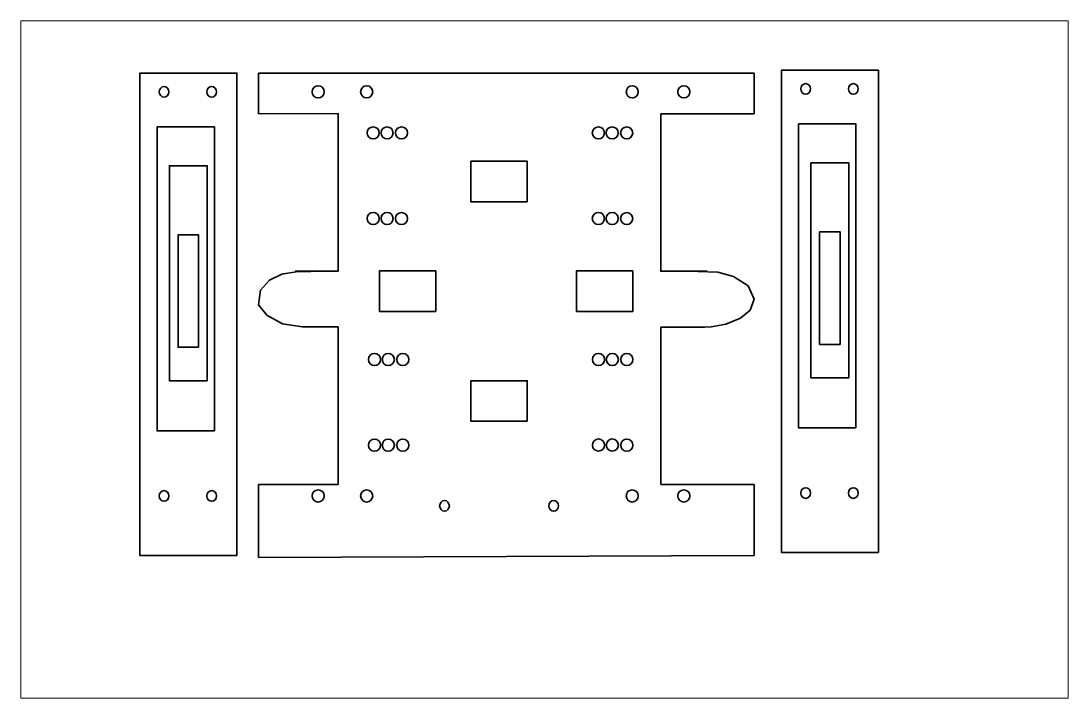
# Model space of a CAD drawing. Header units: inches. Extents: x 0 to 432, y 0 to 279.
import ezdxf

# ---------------------------------------------------------------- set-up
doc = ezdxf.new("R2010")
doc.units = ezdxf.units.IN
doc.header["$MEASUREMENT"] = 0
doc.layers.add('Layer 1', color=7, linetype='Continuous')

# ---------------------------------------------------------------- blocks, each defined once
blk = doc.blocks.new('block 2')
at = {"layer": 'Layer 1', "lineweight": 0}
blk.add_lwpolyline([(0, 279.4), (431.8, 279.4), (431.8, 0), (0, 0), (0, 279.4)], dxfattribs=at)
at = {"layer": 'Layer 1', "color": 7, "lineweight": 35}
for points in [[(97.93, 257.88), (302.36, 257.88)], [(97.93, 241.09), (97.93, 257.88)], [(302.36, 257.88), (302.36, 241.09)], [(353.61, 60.07), (313.61, 60.07), (313.61, 259.07), (353.61, 259.07), (353.61, 60.07)], [(122.56, 250.15), (122.56, 250.15)], [(130.76, 241.17), (97.93, 241.09)], [(130.76, 176.17), (130.76, 241.17)], [(263.88, 241.09), (302.36, 241.09)], [(79.77, 110.26), (56.13, 110.26), (56.13, 235.69), (79.77, 235.69), (79.77, 110.26)], [(344.34, 111.45), (320.7, 111.45), (320.7, 236.88), (344.34, 236.88), (344.34, 111.45)], [(208.77, 204.76), (185.54, 204.76), (185.54, 221.47), (208.77, 221.47), (208.77, 204.76)], [(341.42, 132.11), (325.79, 132.11), (325.79, 220.83), (341.42, 220.83), (341.42, 132.11)], [(76.85, 130.91), (61.22, 130.91), (61.22, 219.63), (76.85, 219.63), (76.85, 130.91)], [(73.27, 144.74), (64.8, 144.74), (64.8, 191.12), (73.27, 191.12), (73.27, 144.74)], [(337.84, 145.93), (329.37, 145.93), (329.37, 192.31), (337.84, 192.31), (337.84, 145.93)], [(130.76, 153.17), (116.04, 153.17), (107.87, 154.46), (101.43, 157.93), (97.93, 162.28), (98.83, 168.35), (102.47, 172.38), (107.52, 174.93), (114.34, 176.07), (119.49, 176.07), (121.73, 176.28)], [(130.76, 176.17), (113.14, 176.17)], [(171.08, 159.57), (147.84, 159.57), (147.84, 176.28), (171.08, 176.28), (171.08, 159.57)], [(252.28, 159.57), (229.04, 159.57), (229.04, 176.28), (252.28, 176.28), (252.28, 159.57)], [(263.76, 176.17), (282.93, 176.17)], [(279.13, 176.07), (287.31, 175.76), (293.88, 173.98), (299.92, 170.1), (302.36, 164.64), (300.66, 160.04), (296.7, 156.69), (290.74, 154.24), (284.66, 153.21), (281.87, 153.11), (263.91, 153.11)], [(130.76, 153.17), (130.76, 88.17)], [(263.91, 153.11), (263.91, 88.11)], [(208.77, 114.21), (185.54, 114.21), (185.54, 130.91), (208.77, 130.91), (208.77, 114.21)], [(130.76, 88.17), (97.93, 88.17)], [(97.93, 57.94), (97.93, 88.17)], [(263.91, 88.11), (302.36, 88.17)], [(302.36, 88.17), (302.36, 58.8)], [(97.93, 57.94), (302.36, 58.8)]]:
    blk.add_lwpolyline(points, dxfattribs=at)
for points in [[(61.04, 250.15), (61.04, 248.94), (60.14, 247.96), (59.04, 247.96), (57.93, 247.96), (57.04, 248.94), (57.04, 250.15), (57.04, 251.37), (57.93, 252.35), (59.04, 252.35), (60.14, 252.35), (61.04, 251.37), (61.04, 250.15)], [(80.67, 250.15), (80.67, 248.94), (79.77, 247.96), (78.67, 247.96), (77.56, 247.96), (76.67, 248.94), (76.67, 250.15), (76.67, 251.37), (77.56, 252.35), (78.67, 252.35), (79.77, 252.35), (80.67, 251.37), (80.67, 250.15)], [(125.06, 250.15), (125.06, 248.77), (123.94, 247.65), (122.56, 247.65), (121.18, 247.65), (120.06, 248.77), (120.06, 250.15), (120.06, 251.54), (121.18, 252.65), (122.56, 252.65), (123.94, 252.65), (125.06, 251.54), (125.06, 250.15)], [(145.06, 250.15), (145.06, 248.77), (143.94, 247.65), (142.56, 247.65), (141.18, 247.65), (140.06, 248.77), (140.06, 250.15), (140.06, 251.54), (141.18, 252.65), (142.56, 252.65), (143.94, 252.65), (145.06, 251.54), (145.06, 250.15)], [(254.59, 250.15), (254.59, 248.77), (253.47, 247.65), (252.09, 247.65), (250.71, 247.65), (249.59, 248.77), (249.59, 250.15), (249.59, 251.54), (250.71, 252.65), (252.09, 252.65), (253.47, 252.65), (254.59, 251.54), (254.59, 250.15)], [(275.84, 250.15), (275.84, 248.77), (274.72, 247.65), (273.34, 247.65), (271.96, 247.65), (270.84, 248.77), (270.84, 250.15), (270.84, 251.54), (271.96, 252.65), (273.34, 252.65), (274.72, 252.65), (275.84, 251.54), (275.84, 250.15)], [(325.61, 251.35), (325.61, 250.13), (324.71, 249.15), (323.61, 249.15), (322.5, 249.15), (321.61, 250.13), (321.61, 251.35), (321.61, 252.56), (322.5, 253.54), (323.61, 253.54), (324.71, 253.54), (325.61, 252.56), (325.61, 251.35)], [(345.24, 251.35), (345.24, 250.13), (344.34, 249.15), (343.24, 249.15), (342.14, 249.15), (341.24, 250.13), (341.24, 251.35), (341.24, 252.56), (342.14, 253.54), (343.24, 253.54), (344.34, 253.54), (345.24, 252.56), (345.24, 251.35)], [(147.78, 233.19), (147.78, 231.81), (146.66, 230.69), (145.28, 230.69), (143.9, 230.69), (142.78, 231.81), (142.78, 233.19), (142.78, 234.57), (143.9, 235.69), (145.28, 235.69), (146.66, 235.69), (147.78, 234.57), (147.78, 233.19)], [(153.48, 233.19), (153.48, 231.81), (152.36, 230.69), (150.98, 230.69), (149.6, 230.69), (148.48, 231.81), (148.48, 233.19), (148.48, 234.57), (149.6, 235.69), (150.98, 235.69), (152.36, 235.69), (153.48, 234.57), (153.48, 233.19)], [(159.46, 233.19), (159.46, 231.81), (158.34, 230.69), (156.96, 230.69), (155.58, 230.69), (154.46, 231.81), (154.46, 233.19), (154.46, 234.57), (155.58, 235.69), (156.96, 235.69), (158.34, 235.69), (159.46, 234.57), (159.46, 233.19)], [(240.62, 233.19), (240.62, 231.81), (239.5, 230.69), (238.12, 230.69), (236.74, 230.69), (235.62, 231.81), (235.62, 233.19), (235.62, 234.57), (236.74, 235.69), (238.12, 235.69), (239.5, 235.69), (240.62, 234.57), (240.62, 233.19)], [(246.33, 233.19), (246.33, 231.81), (245.21, 230.69), (243.83, 230.69), (242.44, 230.69), (241.32, 231.81), (241.32, 233.19), (241.32, 234.57), (242.44, 235.69), (243.83, 235.69), (245.21, 235.69), (246.33, 234.57), (246.33, 233.19)], [(252.3, 233.19), (252.3, 231.81), (251.18, 230.69), (249.8, 230.69), (248.42, 230.69), (247.3, 231.81), (247.3, 233.19), (247.3, 234.57), (248.42, 235.69), (249.8, 235.69), (251.18, 235.69), (252.3, 234.57), (252.3, 233.19)], [(147.78, 197.87), (147.78, 196.49), (146.66, 195.37), (145.28, 195.37), (143.9, 195.37), (142.78, 196.49), (142.78, 197.87), (142.78, 199.25), (143.9, 200.37), (145.28, 200.37), (146.66, 200.37), (147.78, 199.25), (147.78, 197.87)], [(153.48, 197.87), (153.48, 196.49), (152.36, 195.37), (150.98, 195.37), (149.6, 195.37), (148.48, 196.49), (148.48, 197.87), (148.48, 199.25), (149.6, 200.37), (150.98, 200.37), (152.36, 200.37), (153.48, 199.25), (153.48, 197.87)], [(159.46, 197.84), (159.46, 196.45), (158.34, 195.34), (156.96, 195.34), (155.58, 195.34), (154.46, 196.45), (154.46, 197.84), (154.46, 199.22), (155.58, 200.34), (156.96, 200.34), (158.34, 200.34), (159.46, 199.22), (159.46, 197.84)], [(240.62, 197.87), (240.62, 196.49), (239.5, 195.37), (238.12, 195.37), (236.74, 195.37), (235.62, 196.49), (235.62, 197.87), (235.62, 199.25), (236.74, 200.37), (238.12, 200.37), (239.5, 200.37), (240.62, 199.25), (240.62, 197.87)], [(246.33, 197.87), (246.33, 196.49), (245.21, 195.37), (243.83, 195.37), (242.44, 195.37), (241.32, 196.49), (241.32, 197.87), (241.32, 199.25), (242.44, 200.37), (243.83, 200.37), (245.21, 200.37), (246.33, 199.25), (246.33, 197.87)], [(252.3, 197.84), (252.3, 196.45), (251.18, 195.34), (249.8, 195.34), (248.42, 195.34), (247.3, 196.45), (247.3, 197.84), (247.3, 199.22), (248.42, 200.34), (249.8, 200.34), (251.18, 200.34), (252.3, 199.22), (252.3, 197.84)], [(148.28, 139.69), (148.28, 138.31), (147.16, 137.19), (145.78, 137.19), (144.4, 137.19), (143.28, 138.31), (143.28, 139.69), (143.28, 141.08), (144.4, 142.19), (145.78, 142.19), (147.16, 142.19), (148.28, 141.08), (148.28, 139.69)], [(153.98, 139.69), (153.98, 138.31), (152.86, 137.19), (151.48, 137.19), (150.1, 137.19), (148.98, 138.31), (148.98, 139.69), (148.98, 141.08), (150.1, 142.19), (151.48, 142.19), (152.86, 142.19), (153.98, 141.08), (153.98, 139.69)], [(159.96, 139.69), (159.96, 138.31), (158.84, 137.19), (157.46, 137.19), (156.08, 137.19), (154.96, 138.31), (154.96, 139.69), (154.96, 141.08), (156.08, 142.19), (157.46, 142.19), (158.84, 142.19), (159.96, 141.08), (159.96, 139.69)], [(240.66, 139.72), (240.66, 138.34), (239.54, 137.22), (238.16, 137.22), (236.78, 137.22), (235.66, 138.34), (235.66, 139.72), (235.66, 141.1), (236.78, 142.22), (238.16, 142.22), (239.54, 142.22), (240.66, 141.1), (240.66, 139.72)], [(246.37, 139.72), (246.37, 138.34), (245.25, 137.22), (243.87, 137.22), (242.49, 137.22), (241.37, 138.34), (241.37, 139.72), (241.37, 141.1), (242.49, 142.22), (243.87, 142.22), (245.25, 142.22), (246.37, 141.1), (246.37, 139.72)], [(252.35, 139.72), (252.35, 138.34), (251.23, 137.22), (249.85, 137.22), (248.47, 137.22), (247.35, 138.34), (247.35, 139.72), (247.35, 141.1), (248.47, 142.22), (249.85, 142.22), (251.23, 142.22), (252.35, 141.1), (252.35, 139.72)], [(148.28, 104.37), (148.28, 102.99), (147.16, 101.87), (145.78, 101.87), (144.4, 101.87), (143.28, 102.99), (143.28, 104.37), (143.28, 105.75), (144.4, 106.87), (145.78, 106.87), (147.16, 106.87), (148.28, 105.75), (148.28, 104.37)], [(153.98, 104.37), (153.98, 102.99), (152.86, 101.87), (151.48, 101.87), (150.1, 101.87), (148.98, 102.99), (148.98, 104.37), (148.98, 105.75), (150.1, 106.87), (151.48, 106.87), (152.86, 106.87), (153.98, 105.75), (153.98, 104.37)], [(159.96, 104.34), (159.96, 102.96), (158.84, 101.84), (157.46, 101.84), (156.08, 101.84), (154.96, 102.96), (154.96, 104.34), (154.96, 105.72), (156.08, 106.84), (157.46, 106.84), (158.84, 106.84), (159.96, 105.72), (159.96, 104.34)], [(240.66, 104.4), (240.66, 103.02), (239.54, 101.9), (238.16, 101.9), (236.78, 101.9), (235.66, 103.02), (235.66, 104.4), (235.66, 105.78), (236.78, 106.9), (238.16, 106.9), (239.54, 106.9), (240.66, 105.78), (240.66, 104.4)], [(246.37, 104.4), (246.37, 103.02), (245.25, 101.9), (243.87, 101.9), (242.49, 101.9), (241.37, 103.02), (241.37, 104.4), (241.37, 105.78), (242.49, 106.9), (243.87, 106.9), (245.25, 106.9), (246.37, 105.78), (246.37, 104.4)], [(252.35, 104.37), (252.35, 102.99), (251.23, 101.87), (249.85, 101.87), (248.47, 101.87), (247.35, 102.99), (247.35, 104.37), (247.35, 105.75), (248.47, 106.87), (249.85, 106.87), (251.23, 106.87), (252.35, 105.75), (252.35, 104.37)], [(325.61, 84.6), (325.61, 83.38), (324.71, 82.4), (323.61, 82.4), (322.5, 82.4), (321.61, 83.38), (321.61, 84.6), (321.61, 85.81), (322.5, 86.79), (323.61, 86.79), (324.71, 86.79), (325.61, 85.81), (325.61, 84.6)], [(345.24, 84.6), (345.24, 83.38), (344.34, 82.4), (343.24, 82.4), (342.14, 82.4), (341.24, 83.38), (341.24, 84.6), (341.24, 85.81), (342.14, 86.79), (343.24, 86.79), (344.34, 86.79), (345.24, 85.81), (345.24, 84.6)], [(61.04, 83.4), (61.04, 82.19), (60.14, 81.21), (59.04, 81.21), (57.93, 81.21), (57.04, 82.19), (57.04, 83.4), (57.04, 84.62), (57.93, 85.6), (59.04, 85.6), (60.14, 85.6), (61.04, 84.62), (61.04, 83.4)], [(80.67, 83.4), (80.67, 82.19), (79.77, 81.21), (78.67, 81.21), (77.56, 81.21), (76.67, 82.19), (76.67, 83.4), (76.67, 84.62), (77.56, 85.6), (78.67, 85.6), (79.77, 85.6), (80.67, 84.62), (80.67, 83.4)], [(125.06, 83.4), (125.06, 82.02), (123.94, 80.9), (122.56, 80.9), (121.18, 80.9), (120.06, 82.02), (120.06, 83.4), (120.06, 84.78), (121.18, 85.9), (122.56, 85.9), (123.94, 85.9), (125.06, 84.78), (125.06, 83.4)], [(145.06, 83.4), (145.06, 82.02), (143.94, 80.9), (142.56, 80.9), (141.18, 80.9), (140.06, 82.02), (140.06, 83.4), (140.06, 84.78), (141.18, 85.9), (142.56, 85.9), (143.94, 85.9), (145.06, 84.78), (145.06, 83.4)], [(254.59, 83.4), (254.59, 82.02), (253.47, 80.9), (252.09, 80.9), (250.71, 80.9), (249.59, 82.02), (249.59, 83.4), (249.59, 84.78), (250.71, 85.9), (252.09, 85.9), (253.47, 85.9), (254.59, 84.78), (254.59, 83.4)], [(275.84, 83.4), (275.84, 82.02), (274.72, 80.9), (273.34, 80.9), (271.96, 80.9), (270.84, 82.02), (270.84, 83.4), (270.84, 84.78), (271.96, 85.9), (273.34, 85.9), (274.72, 85.9), (275.84, 84.78), (275.84, 83.4)], [(176.66, 79.31), (176.66, 78.1), (175.76, 77.11), (174.66, 77.11), (173.55, 77.11), (172.66, 78.1), (172.66, 79.31), (172.66, 80.52), (173.55, 81.5), (174.66, 81.5), (175.76, 81.5), (176.66, 80.52), (176.66, 79.31)], [(221.66, 79.31), (221.66, 78.1), (220.76, 77.11), (219.66, 77.11), (218.55, 77.11), (217.66, 78.1), (217.66, 79.31), (217.66, 80.52), (218.55, 81.5), (219.66, 81.5), (220.76, 81.5), (221.66, 80.52), (221.66, 79.31)]]:
    blk.add_open_spline(points, degree=3, knots=[0, 0, 0, 0, 1, 1, 1, 2, 2, 2, 3, 3, 3, 4, 4, 4, 4], dxfattribs=at)
blk.add_open_spline([(263.88, 241.09), (263.88, 219.5), (263.88, 197.83), (263.87, 176.07)], degree=3, dxfattribs=at)

msp = doc.modelspace()

# ---------------------------------------------------------------- linework, layer by layer
at = {"layer": 'Layer 1', "color": 7, "lineweight": 35}
msp.add_lwpolyline([(89.04, 58.88), (49.04, 58.88), (49.04, 257.88), (89.04, 257.88), (89.04, 58.88)], dxfattribs=at)

# ---------------------------------------------------------------- block references
at = {"layer": 'Layer 1'}
msp.add_blockref('block 2', (0, 0), dxfattribs=at)

doc.saveas('drawing.dxf')
